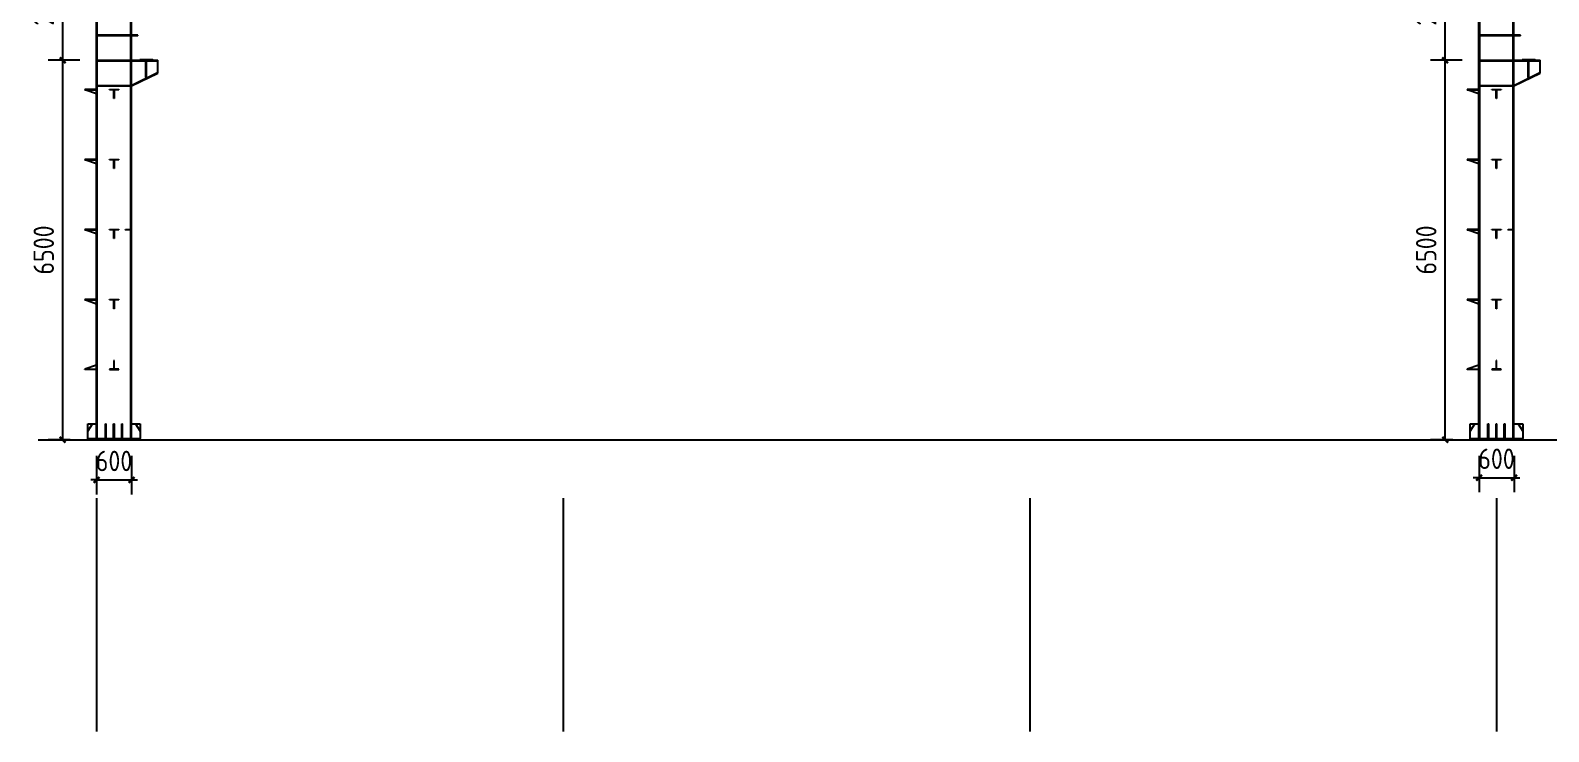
# Model space of a CAD drawing. Extents: x -41778 to 305453, y -85562 to 95360.
# Drawn here: x 196069 to 222097, y 29333 to 41345 of the extents above; entities that cross this region are included whole.
import ezdxf

# ---------------------------------------------------------------- set-up
doc = ezdxf.new("R2010")
doc.units = 0
doc.header["$LTSCALE"] = 1000
doc.header["$MEASUREMENT"] = 0
doc.layers.add('AXIS', color=3, linetype='Continuous')
doc.styles.get("Standard").update_dxf_attribs({"font": 'gbenor.shx', "bigfont": 'gbcbig.shx'})
doc.dimstyles.get("Standard").update_dxf_attribs({"dimscale": 100, "dimtxt": 3.5, "dimasz": 1, "dimexe": 2.5, "dimexo": 3, "dimgap": 1.5, "dimtad": 1, "dimdec": 0, "dimzin": 0, "dimdsep": 46, "dimtxsty": 'Standard', "dimblk": 'ARCHTICK', "dimcen": 0.09, "dimadec": 0, "dimazin": 0, "dimtfac": 1, "dimtdec": 0, "dimtix": 1, "dimtmove": 2, "dimatfit": 3, "dimfxl": 1, "dimtolj": 1, "dimtzin": 0, "dimarcsym": 0})

# ---------------------------------------------------------------- blocks, each defined once
blk = doc.blocks.new('_ArchTick')
at = {"color": 0, "linetype": 'ByBlock', "const_width": 0.4}
blk.add_lwpolyline([(-0.5, -0.5), (0.5, 0.5)], dxfattribs=at)
blk = doc.blocks.new('*D718')
at = {"color": 0, "lineweight": -2}
for p, q in [((196915, 40833), (196373, 40833)), ((196623, 34333), (196623, 40833)), ((196753, 34333), (196373, 34333))]:
    blk.add_line(p, q, dxfattribs=at)
at = {"layer": 'Defpoints', "color": 0}
for p in [(196623, 40833), (197215, 40833), (197053, 34333)]:
    blk.add_point(p, dxfattribs=at)
at = {"color": 0, "lineweight": -2, "xscale": 100, "yscale": 100, "zscale": 100}
for p, rotation in [((196623, 40833), 90), ((196623, 34333), 270)]:
    blk.add_blockref('_ArchTick', p, dxfattribs=dict(at, rotation=rotation))
at = {"color": 0, "insert": (196298, 37583), "char_height": 350, "attachment_point": 5, "rotation": 90}
blk.add_mtext('\\A1;6500', dxfattribs=at)
blk = doc.blocks.new('*D719')
at = {"color": 0, "lineweight": -2}
for p, q in [((196915, 42833), (196373, 42833)), ((196623, 40833), (196623, 42833)), ((196915, 40833), (196373, 40833))]:
    blk.add_line(p, q, dxfattribs=at)
at = {"layer": 'Defpoints', "color": 0}
for p in [(196623, 42833), (197215, 42833), (197215, 40833)]:
    blk.add_point(p, dxfattribs=at)
at = {"color": 0, "lineweight": -2, "xscale": 100, "yscale": 100, "zscale": 100}
for p, rotation in [((196623, 42833), 90), ((196623, 40833), 270)]:
    blk.add_blockref('_ArchTick', p, dxfattribs=dict(at, rotation=rotation))
at = {"color": 0, "insert": (196298, 41833), "char_height": 350, "attachment_point": 5, "rotation": 90}
blk.add_mtext('\\A1;2000', dxfattribs=at)
blk = doc.blocks.new('*D725')
at = {"color": 0, "lineweight": -2}
for p, q in [((220615, 40833), (220073, 40833)), ((220323, 34333), (220323, 40833)), ((220453, 34333), (220073, 34333))]:
    blk.add_line(p, q, dxfattribs=at)
at = {"layer": 'Defpoints', "color": 0}
for p in [(220323, 40833), (220915, 40833), (220753, 34333)]:
    blk.add_point(p, dxfattribs=at)
at = {"color": 0, "lineweight": -2, "xscale": 100, "yscale": 100, "zscale": 100}
for p, rotation in [((220323, 40833), 90), ((220323, 34333), 270)]:
    blk.add_blockref('_ArchTick', p, dxfattribs=dict(at, rotation=rotation))
at = {"color": 0, "insert": (219998, 37583), "char_height": 350, "attachment_point": 5, "rotation": 90}
blk.add_mtext('\\A1;6500', dxfattribs=at)
blk = doc.blocks.new('*D726')
at = {"color": 0, "lineweight": -2}
for p, q in [((220615, 42833), (220073, 42833)), ((220323, 40833), (220323, 42833)), ((220615, 40833), (220073, 40833))]:
    blk.add_line(p, q, dxfattribs=at)
at = {"layer": 'Defpoints', "color": 0}
for p in [(220323, 42833), (220915, 42833), (220915, 40833)]:
    blk.add_point(p, dxfattribs=at)
at = {"color": 0, "lineweight": -2, "xscale": 100, "yscale": 100, "zscale": 100}
for p, rotation in [((220323, 42833), 90), ((220323, 40833), 270)]:
    blk.add_blockref('_ArchTick', p, dxfattribs=dict(at, rotation=rotation))
at = {"color": 0, "insert": (219998, 41833), "char_height": 350, "attachment_point": 5, "rotation": 90}
blk.add_mtext('\\A1;2000', dxfattribs=at)
blk = doc.blocks.new('*D860')
at = {"color": 0, "lineweight": -2}
for p, q in [((220903, 34055), (220903, 33432)), ((221503, 34055), (221503, 33432)), ((220903, 33682), (220803, 33682)), ((220903, 33682), (221503, 33682)), ((221503, 33682), (221603, 33682))]:
    blk.add_line(p, q, dxfattribs=at)
at = {"layer": 'Defpoints', "color": 0}
for p in [(220903, 34355), (221503, 34355), (221503, 33682)]:
    blk.add_point(p, dxfattribs=at)
at = {"color": 0, "lineweight": -2, "xscale": 100, "yscale": 100, "zscale": 100}
blk.add_blockref('_ArchTick', (220903, 33682), dxfattribs=at)
at = {"color": 0, "lineweight": -2, "xscale": 100, "yscale": 100, "zscale": 100, "rotation": 180}
blk.add_blockref('_ArchTick', (221503, 33682), dxfattribs=at)
at = {"color": 0, "insert": (221203, 34007), "char_height": 350, "attachment_point": 5}
blk.add_mtext('\\A1;600', dxfattribs=at)
blk = doc.blocks.new('*D861')
at = {"color": 0, "lineweight": -2}
for p, q in [((197203, 34055), (197203, 33394)), ((197803, 34055), (197803, 33394)), ((197203, 33644), (197103, 33644)), ((197203, 33644), (197803, 33644)), ((197803, 33644), (197903, 33644))]:
    blk.add_line(p, q, dxfattribs=at)
at = {"layer": 'Defpoints', "color": 0}
for p in [(197203, 34355), (197803, 34355), (197803, 33644)]:
    blk.add_point(p, dxfattribs=at)
at = {"color": 0, "lineweight": -2, "xscale": 100, "yscale": 100, "zscale": 100}
blk.add_blockref('_ArchTick', (197203, 33644), dxfattribs=at)
at = {"color": 0, "lineweight": -2, "xscale": 100, "yscale": 100, "zscale": 100, "rotation": 180}
blk.add_blockref('_ArchTick', (197803, 33644), dxfattribs=at)
at = {"color": 0, "insert": (197503, 33969), "char_height": 350, "attachment_point": 5}
blk.add_mtext('\\A1;600', dxfattribs=at)

msp = doc.modelspace()

# ---------------------------------------------------------------- linework, layer by layer
for p, q in [((197202.6, 34355.2), (197202.6, 45333.2)), ((197214.6, 34355.2), (197214.6, 45334.4)), ((220914.6, 34355.2), (220914.6, 45334.4)), ((197790.6, 34355.2), (197790.6, 44473.2)), ((197802.6, 34355.2), (197802.6, 44473.2)), ((220902.6, 34355.2), (220902.6, 44473.2)), ((221490.6, 34355.2), (221490.6, 44473.2)), ((221502.6, 34355.2), (221502.6, 44473.2)), ((197790.6, 41263.2), (197214.6, 41263.2)), ((197790.6, 41253.2), (197214.6, 41253.2)), ((197912.6, 41263.2), (197802.6, 41263.2)), ((197912.6, 41253.2), (197802.6, 41253.2)), ((197912.6, 41253.2), (197912.6, 41263.2)), ((221490.6, 41263.2), (220914.6, 41263.2)), ((221490.6, 41253.2), (220914.6, 41253.2)), ((221612.6, 41263.2), (221502.6, 41263.2)), ((221612.6, 41253.2), (221502.6, 41253.2)), ((221612.6, 41253.2), (221612.6, 41263.2)), ((197214.6, 40833.2), (197790.6, 40833.2)), ((197214.6, 40823.2), (197790.6, 40823.2)), ((197798.5, 40402.3), (198248.5, 40622.3)), ((197802.6, 40833.2), (198252.6, 40833.2)), ((197802.6, 40823.2), (198252.6, 40823.2)), ((197802.6, 40393.2), (198252.6, 40613.2)), ((198047.6, 40536.1), (198047.6, 40823.2)), ((198057.6, 40536.1), (198057.6, 40823.2)), ((198252.6, 40613.2), (198252.6, 40833.2)), ((220914.6, 40833.2), (221490.6, 40833.2)), ((220914.6, 40823.2), (221490.6, 40823.2)), ((221498.5, 40402.3), (221948.5, 40622.3)), ((221502.6, 40833.2), (221952.6, 40833.2)), ((221502.6, 40823.2), (221952.6, 40823.2)), ((221502.6, 40393.2), (221952.6, 40613.2)), ((221747.6, 40536.1), (221747.6, 40823.2)), ((221757.6, 40536.1), (221757.6, 40823.2)), ((221952.6, 40613.2), (221952.6, 40833.2)), ((197214.6, 40403.2), (197790.6, 40403.2)), ((197214.6, 40393.2), (197790.6, 40393.2)), ((220914.6, 40403.2), (221490.6, 40403.2)), ((220914.6, 40393.2), (221490.6, 40393.2)), ((197202.6, 40333.2), (197002.6, 40333.2)), ((197002.6, 40333.2), (197002.6, 40327.2)), ((197002.6, 40327.2), (197202.6, 40327.2)), ((197202.6, 40257.2), (197002.6, 40327.2)), ((197202.6, 40327.2), (197202.6, 40257.2)), ((197422.6, 40333.2), (197582.6, 40333.2)), ((197422.6, 40327.2), (197422.6, 40333.2)), ((197582.6, 40327.2), (197422.6, 40327.2)), ((197499.6, 40177.2), (197499.6, 40327.2)), ((197505.6, 40177.2), (197499.6, 40177.2)), ((197505.6, 40327.2), (197505.6, 40177.2)), ((197582.6, 40333.2), (197582.6, 40327.2)), ((220902.6, 40333.2), (220702.6, 40333.2)), ((220702.6, 40333.2), (220702.6, 40327.2)), ((220702.6, 40327.2), (220902.6, 40327.2)), ((220902.6, 40257.2), (220702.6, 40327.2)), ((220902.6, 40327.2), (220902.6, 40257.2)), ((221122.6, 40333.2), (221282.6, 40333.2)), ((221122.6, 40327.2), (221122.6, 40333.2)), ((221282.6, 40327.2), (221122.6, 40327.2)), ((221199.6, 40177.2), (221199.6, 40327.2)), ((221205.6, 40177.2), (221199.6, 40177.2)), ((221205.6, 40327.2), (221205.6, 40177.2)), ((221282.6, 40333.2), (221282.6, 40327.2)), ((197202.6, 39133.2), (197002.6, 39133.2)), ((197002.6, 39133.2), (197002.6, 39127.2)), ((197002.6, 39127.2), (197202.6, 39127.2)), ((197202.6, 39057.2), (197002.6, 39127.2)), ((197202.6, 39127.2), (197202.6, 39057.2)), ((197422.6, 39133.2), (197582.6, 39133.2)), ((197422.6, 39127.2), (197422.6, 39133.2)), ((197582.6, 39127.2), (197422.6, 39127.2)), ((197499.6, 38977.2), (197499.6, 39127.2)), ((197505.6, 39127.2), (197505.6, 38977.2)), ((197582.6, 39133.2), (197582.6, 39127.2)), ((220902.6, 39133.2), (220702.6, 39133.2)), ((220702.6, 39133.2), (220702.6, 39127.2)), ((220702.6, 39127.2), (220902.6, 39127.2)), ((220902.6, 39057.2), (220702.6, 39127.2)), ((220902.6, 39127.2), (220902.6, 39057.2)), ((221122.6, 39133.2), (221282.6, 39133.2)), ((221122.6, 39127.2), (221122.6, 39133.2)), ((221282.6, 39127.2), (221122.6, 39127.2)), ((221199.6, 38977.2), (221199.6, 39127.2)), ((221205.6, 39127.2), (221205.6, 38977.2)), ((221282.6, 39133.2), (221282.6, 39127.2)), ((197505.6, 38977.2), (197499.6, 38977.2)), ((221205.6, 38977.2), (221199.6, 38977.2)), ((197201, 37933.2), (197001, 37933.2)), ((197001, 37933.2), (197001, 37927.2)), ((197001, 37927.2), (197201, 37927.2)), ((197201, 37857.2), (197001, 37927.2)), ((197201, 37927.2), (197201, 37857.2)), ((197422.6, 37933.2), (197582.6, 37933.2)), ((197422.6, 37927.2), (197422.6, 37933.2)), ((197582.6, 37927.2), (197422.6, 37927.2)), ((197499.6, 37777.2), (197499.6, 37927.2)), ((197505.6, 37777.2), (197499.6, 37777.2)), ((197505.6, 37927.2), (197505.6, 37777.2)), ((197582.6, 37933.2), (197582.6, 37927.2)), ((220901, 37933.2), (220701, 37933.2)), ((220701, 37933.2), (220701, 37927.2)), ((220701, 37927.2), (220901, 37927.2)), ((220901, 37857.2), (220701, 37927.2)), ((220901, 37927.2), (220901, 37857.2)), ((221122.6, 37933.2), (221282.6, 37933.2)), ((221122.6, 37927.2), (221122.6, 37933.2)), ((221282.6, 37927.2), (221122.6, 37927.2)), ((221199.6, 37777.2), (221199.6, 37927.2)), ((221205.6, 37777.2), (221199.6, 37777.2)), ((221205.6, 37927.2), (221205.6, 37777.2)), ((221282.6, 37933.2), (221282.6, 37927.2)), ((197202.6, 36733.2), (197002.6, 36733.2)), ((197002.6, 36733.2), (197002.6, 36727.2)), ((197002.6, 36727.2), (197202.6, 36727.2)), ((197202.6, 36657.2), (197002.6, 36727.2)), ((197202.6, 36727.2), (197202.6, 36657.2)), ((197422.6, 36733.2), (197582.6, 36733.2)), ((197422.6, 36727.2), (197422.6, 36733.2)), ((197582.6, 36727.2), (197422.6, 36727.2)), ((197499.6, 36577.2), (197499.6, 36727.2)), ((197505.6, 36727.2), (197505.6, 36577.2)), ((197582.6, 36733.2), (197582.6, 36727.2)), ((220902.6, 36733.2), (220702.6, 36733.2)), ((220702.6, 36733.2), (220702.6, 36727.2)), ((220702.6, 36727.2), (220902.6, 36727.2)), ((220902.6, 36657.2), (220702.6, 36727.2)), ((220902.6, 36727.2), (220902.6, 36657.2)), ((221122.6, 36733.2), (221282.6, 36733.2)), ((221122.6, 36727.2), (221122.6, 36733.2)), ((221282.6, 36727.2), (221122.6, 36727.2)), ((221199.6, 36577.2), (221199.6, 36727.2)), ((221205.6, 36727.2), (221205.6, 36577.2)), ((221282.6, 36733.2), (221282.6, 36727.2)), ((197505.6, 36577.2), (197499.6, 36577.2)), ((221205.6, 36577.2), (221199.6, 36577.2)), ((197505.6, 35689.2), (197499.6, 35689.2)), ((197499.6, 35689.2), (197499.6, 35539.2)), ((197505.6, 35539.2), (197505.6, 35689.2)), ((221205.6, 35689.2), (221199.6, 35689.2)), ((221199.6, 35689.2), (221199.6, 35539.2)), ((221205.6, 35539.2), (221205.6, 35689.2)), ((197202.6, 35609.2), (197002.6, 35539.2)), ((197002.6, 35533.2), (197002.6, 35539.2)), ((197002.6, 35539.2), (197202.6, 35539.2)), ((197202.6, 35533.2), (197002.6, 35533.2)), ((197202.6, 35539.2), (197202.6, 35609.2)), ((197582.6, 35539.2), (197422.6, 35539.2)), ((197422.6, 35539.2), (197422.6, 35533.2)), ((197422.6, 35533.2), (197582.6, 35533.2)), ((197582.6, 35533.2), (197582.6, 35539.2)), ((220902.6, 35609.2), (220702.6, 35539.2)), ((220702.6, 35533.2), (220702.6, 35539.2)), ((220702.6, 35539.2), (220902.6, 35539.2)), ((220902.6, 35533.2), (220702.6, 35533.2)), ((220902.6, 35539.2), (220902.6, 35609.2)), ((221282.6, 35539.2), (221122.6, 35539.2)), ((221122.6, 35539.2), (221122.6, 35533.2)), ((221122.6, 35533.2), (221282.6, 35533.2)), ((221282.6, 35533.2), (221282.6, 35539.2)), ((197052.6, 34605.2), (197214.6, 34605.2)), ((197052.6, 34355.2), (197052.6, 34605.2)), ((197052.6, 34480.2), (197133.6, 34605.2)), ((197354.6, 34605.2), (197370.6, 34605.2)), ((197354.6, 34355.2), (197354.6, 34605.2)), ((197370.6, 34355.2), (197370.6, 34605.2)), ((197494.6, 34605.2), (197510.6, 34605.2)), ((197494.6, 34355.2), (197494.6, 34605.2)), ((197510.6, 34355.2), (197510.6, 34605.2)), ((197634.6, 34605.2), (197650.6, 34605.2)), ((197634.6, 34355.2), (197634.6, 34605.2)), ((197650.6, 34355.2), (197650.6, 34605.2)), ((197790.6, 34605.2), (197952.6, 34605.2)), ((197871.6, 34605.2), (197952.6, 34480.2)), ((197952.6, 34605.2), (197952.6, 34355.2)), ((220752.6, 34605.2), (220914.6, 34605.2)), ((220752.6, 34355.2), (220752.6, 34605.2)), ((220752.6, 34480.2), (220833.6, 34605.2)), ((221054.6, 34605.2), (221070.6, 34605.2)), ((221054.6, 34355.2), (221054.6, 34605.2)), ((221070.6, 34355.2), (221070.6, 34605.2)), ((221194.6, 34605.2), (221210.6, 34605.2)), ((221194.6, 34355.2), (221194.6, 34605.2)), ((221210.6, 34355.2), (221210.6, 34605.2)), ((221334.6, 34605.2), (221350.6, 34605.2)), ((221334.6, 34355.2), (221334.6, 34605.2)), ((221350.6, 34355.2), (221350.6, 34605.2)), ((221490.6, 34605.2), (221652.6, 34605.2)), ((221571.6, 34605.2), (221652.6, 34480.2)), ((221652.6, 34605.2), (221652.6, 34355.2)), ((196202.6, 34333.2), (246202.6, 34333.2)), ((197052.6, 34355.2), (197952.6, 34355.2)), ((197052.6, 34333.2), (197052.6, 34355.2)), ((197052.6, 34333.2), (197952.6, 34333.2)), ((197952.6, 34333.2), (197952.6, 34355.2)), ((220752.6, 34355.2), (221652.6, 34355.2)), ((220752.6, 34333.2), (220752.6, 34355.2)), ((220752.6, 34333.2), (221652.6, 34333.2)), ((221652.6, 34333.2), (221652.6, 34355.2))]:
    msp.add_line(p, q)
for points in [[(197942.6, 40843.2), (198162.6, 40843.2), (198162.6, 40833.2), (197942.6, 40833.2)], [(221642.6, 40843.2), (221862.6, 40843.2), (221862.6, 40833.2), (221642.6, 40833.2)], [(197700.6, 37933.2), (197790.6, 37933.2), (197790.6, 37927.2), (197700.6, 37927.2)], [(221400.6, 37933.2), (221490.6, 37933.2), (221490.6, 37927.2), (221400.6, 37927.2)]]:
    msp.add_lwpolyline(points, close=True)
at = {"layer": 'AXIS'}
for p, q in [((197202.6, 33333.2), (197202.6, 29333.2)), ((205202.6, 33333.2), (205202.6, 29333.2)), ((213202.6, 33333.2), (213202.6, 29333.2)), ((221202.6, 33333.2), (221202.6, 29333.2))]:
    msp.add_line(p, q, dxfattribs=at)

# ---------------------------------------------------------------- dimensions: what is measured, and where the dimension line sits
for base, p1, p2, picture, middle in [((196623.4, 42833.2), (197214.6, 40833.2), (197214.6, 42833.2), '*D719', (196298.4, 41833.2)), ((220323.4, 42833.2), (220914.6, 40833.2), (220914.6, 42833.2), '*D726', (219998.4, 41833.2)), ((196623.4, 40833.2), (197052.6, 34333.2), (197214.6, 40833.2), '*D718', (196298.4, 37583.2)), ((220323.4, 40833.2), (220752.6, 34333.2), (220914.6, 40833.2), '*D725', (219998.4, 37583.2))]:
    dim = msp.add_linear_dim(base=base, p1=p1, p2=p2, angle=90, dimstyle='Standard')
    dim.commit()
    dim.dimension.update_dxf_attribs({"geometry": picture, "text_midpoint": middle})
for base, p1, p2, picture, middle in [((197802.6, 33643.6), (197202.6, 34355.2), (197802.6, 34355.2), '*D861', (197502.6, 33968.6)), ((221502.6, 33682.1), (220902.6, 34355.2), (221502.6, 34355.2), '*D860', (221202.6, 34007.1))]:
    dim = msp.add_linear_dim(base=base, p1=p1, p2=p2, dimstyle='Standard')
    dim.commit()
    dim.dimension.update_dxf_attribs({"geometry": picture, "text_midpoint": middle})

doc.saveas('drawing.dxf')
